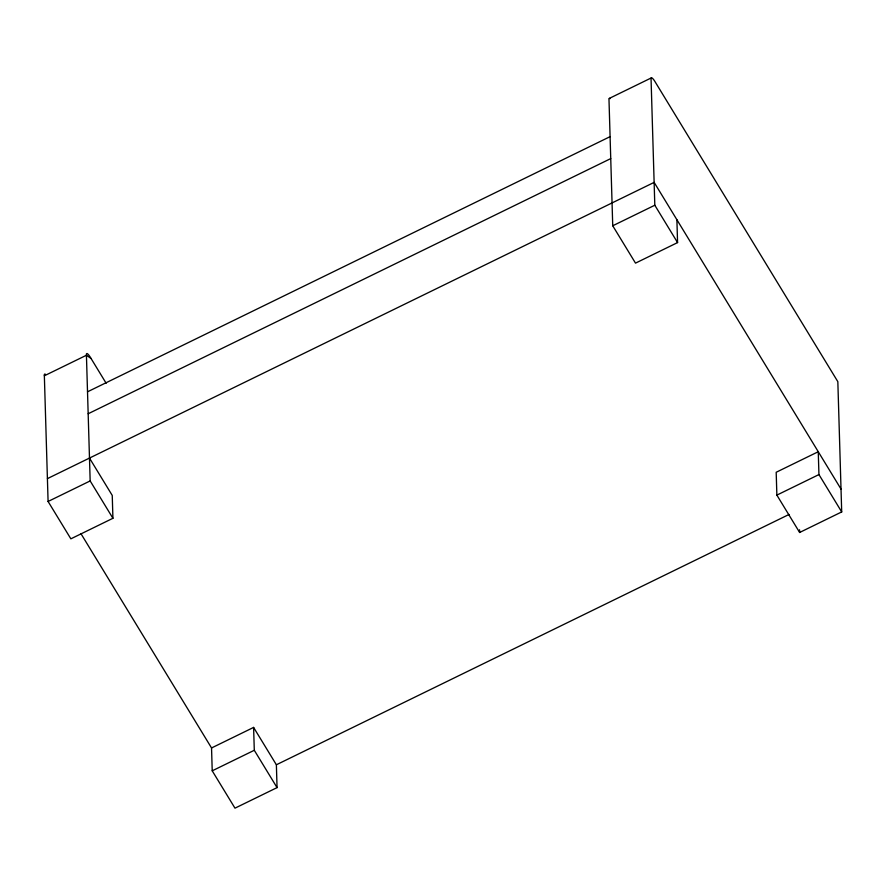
<?xml version="1.0" encoding="UTF-8"?>
<svg xmlns="http://www.w3.org/2000/svg" width="886" height="886" viewBox="0 0 886 886"><rect width="100%" height="100%" fill="white"/><g stroke="black" fill="none" stroke-linecap="round" stroke-linejoin="round"><path stroke-width="1.33" d="M609.369 98.379L651.443 77.835M89.486 458.084L112.245 495.429L112.921 518.288L70.858 538.832L48.088 501.476L44.355 375.786L86.429 355.253L91.092 358.542L106.154 383.261M87.515 391.811L610.089 136.654M88.168 413.751L610.742 158.594M47.412 478.617L654.134 182.383L841.024 489.083M48.088 501.476L90.162 480.932L86.429 355.253A8.904 1.827 64 0 1 91.092 358.542M676.893 219.739L677.568 242.587L635.506 263.131L612.735 225.775L654.809 205.231L651.077 79.552A8.904 1.827 64 0 1 655.74 82.841L837.835 381.678L841.7 511.931L799.626 532.475L776.867 495.119L776.191 472.271L818.254 451.727L818.941 474.575L841.7 511.931M211.544 747.961L253.606 727.417L276.377 764.773L277.052 787.621L234.978 808.165L212.219 770.82L211.544 747.961L80.936 533.638M212.219 770.82L254.293 750.276L253.606 727.417M776.867 495.119L818.941 474.575M276.377 764.773L789.016 514.467M654.809 205.231L677.568 242.587M90.162 480.932L112.921 518.288M254.293 750.276L277.052 787.621M799.549 529.784L799.626 532.475M612.735 225.775L609.003 100.096A8.904 1.827 64 0 1 610.1 98.634M44.355 375.786A8.904 1.827 64 0 1 45.452 374.324"/></g></svg>
